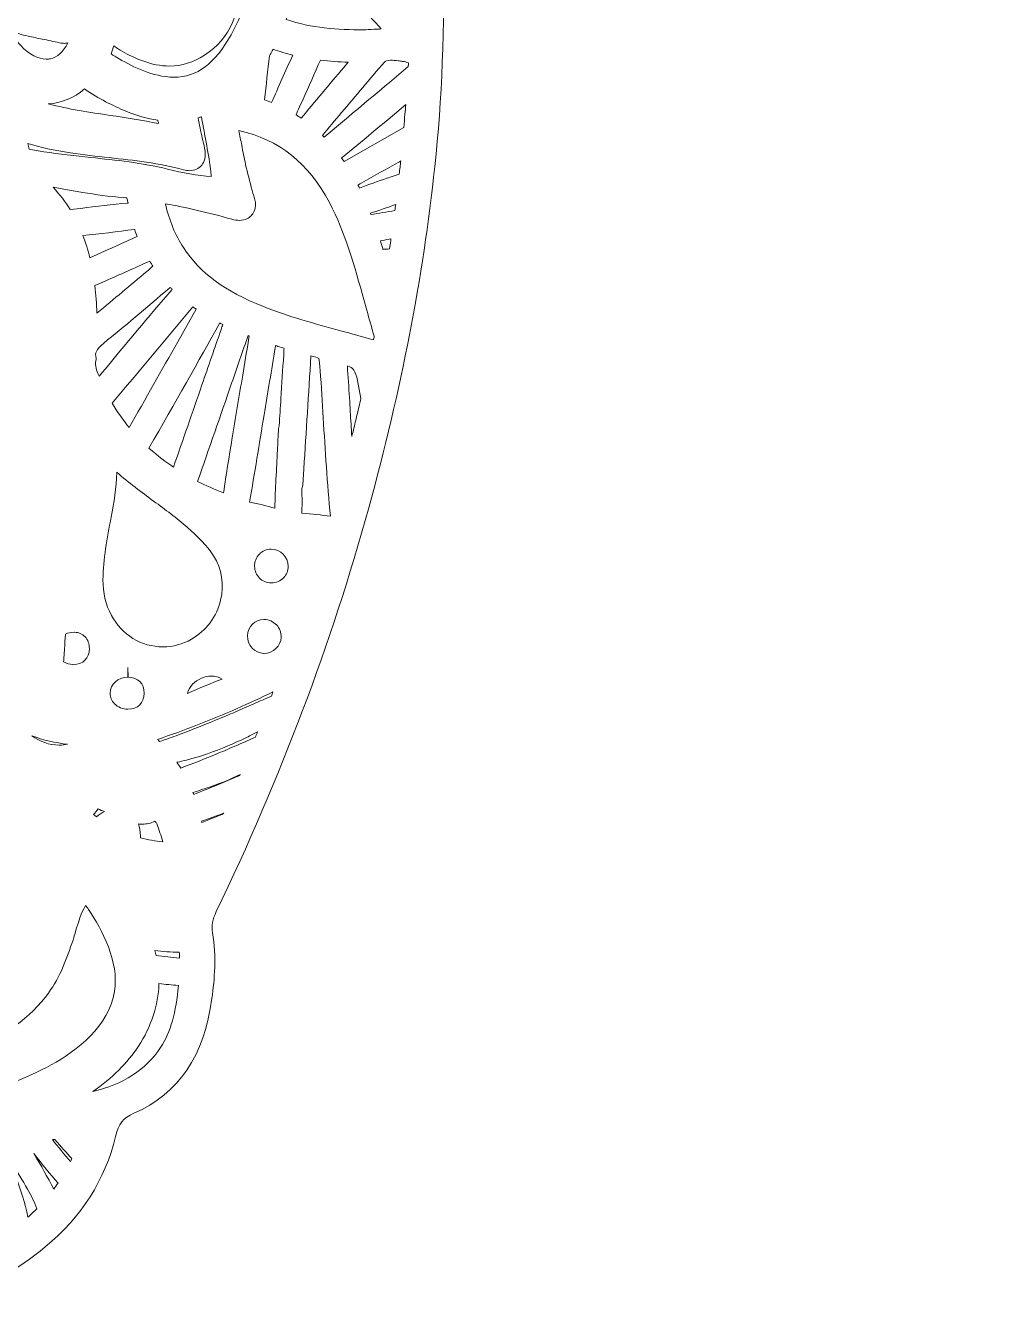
# Model space of a CAD drawing. Extents: x 269 to 1731, y -1926 to -73.
# Drawn here: x 1117 to 1731, y -1926 to -1121 of the extents above; entities that cross this region are included whole.
import ezdxf

# ---------------------------------------------------------------- set-up
doc = ezdxf.new("R2010")
doc.units = 0
doc.header["$MEASUREMENT"] = 0
doc.layers.add('Layer 1', color=7, linetype='Continuous')

# ---------------------------------------------------------------- blocks, each defined once
blk = doc.blocks.new('block 2')
at = {"layer": 'Layer 1', "lineweight": 0}
for points, knots in [([(1727.83, -958.95), (1726.68, -954.34), (1724.8, -950), (1722.31, -945.93), (1722.29, -945.91), (1722.29, -945.89), (1722.27, -945.87), (1716.12, -937.89), (1708.18, -931.56), (1700.07, -925.88), (1667.18, -902.79), (1631.82, -888.44), (1589, -872.06), (1578.01, -867.86), (1566.75, -863.94), (1555.87, -860.14), (1555.87, -860.14), (1552.88, -859.1), (1552.88, -859.1), (1553.83, -858.46), (1554.76, -857.83), (1555.69, -857.18), (1588.32, -834.97), (1614.84, -810.79), (1637.02, -783.19), (1672.78, -738.74), (1693.97, -687.22), (1700.03, -630.03), (1707.51, -559.44), (1696.82, -487.29), (1665.36, -396.07), (1626.36, -282.98), (1570.22, -179.61), (1515.38, -84.76), (1515.38, -84.76), (1515.25, -84.5), (1515.25, -84.5), (1514.71, -83.61), (1514.12, -82.59), (1513.29, -81.58), (1513.11, -81.36), (1512.77, -80.67), (1512.54, -80.21), (1509.71, -74.47), (1505.77, -72.61), (1500.84, -74.73), (1494.21, -77.56), (1496.01, -84.45), (1496.59, -86.7), (1496.72, -87.2), (1496.86, -87.67), (1496.92, -88.11), (1499.63, -105.08), (1502.4, -122.06), (1505.15, -139.04), (1510.66, -172.86), (1516.33, -207.85), (1521.54, -242.3), (1530.4, -301.03), (1540.46, -367.6), (1541.49, -434.18), (1542, -468.91), (1541.21, -505.97), (1531.89, -541.69), (1517.09, -598.39), (1481.76, -633.77), (1423.88, -649.82), (1395.88, -657.59), (1365.21, -661.08), (1327.32, -660.76), (1323.6, -660.72), (1321.56, -660.09), (1319.84, -658.42), (1287.13, -626.78), (1245.2, -617.5), (1212.33, -612.95), (1150.71, -604.42), (1089.56, -610.2), (1032.67, -617.72), (1023.63, -618.91), (1014.52, -620.43), (1005.72, -621.89), (1003.82, -622.21), (1001.92, -622.51), (1000, -622.84), (998.08, -622.51), (996.18, -622.21), (994.28, -621.89), (985.48, -620.43), (976.37, -618.91), (967.33, -617.72), (910.44, -610.2), (849.29, -604.42), (787.67, -612.95), (754.8, -617.5), (712.87, -626.78), (680.16, -658.42), (678.44, -660.09), (676.4, -660.72), (672.68, -660.76), (634.79, -661.08), (604.12, -657.59), (576.12, -649.82), (518.24, -633.77), (482.91, -598.39), (468.11, -541.69), (458.79, -505.97), (458, -468.91), (458.51, -434.18), (459.54, -367.6), (469.6, -301.03), (478.46, -242.3), (483.67, -207.85), (489.34, -172.86), (494.85, -139.04), (497.6, -122.06), (500.37, -105.08), (503.08, -88.11), (503.14, -87.67), (503.28, -87.2), (503.41, -86.7), (503.99, -84.45), (505.79, -77.56), (499.16, -74.73), (494.23, -72.61), (490.29, -74.47), (487.46, -80.21), (487.23, -80.67), (486.89, -81.36), (486.71, -81.58), (485.88, -82.59), (485.29, -83.61), (484.75, -84.5), (484.75, -84.5), (484.62, -84.76), (484.62, -84.76), (429.78, -179.61), (373.64, -282.98), (334.64, -396.07), (303.18, -487.29), (292.49, -559.44), (299.97, -630.03), (306.03, -687.22), (327.22, -738.74), (362.98, -783.19), (385.16, -810.79), (411.68, -834.97), (444.31, -857.18), (445.24, -857.83), (446.17, -858.46), (447.12, -859.1), (447.12, -859.1), (444.13, -860.14), (444.13, -860.14), (433.25, -863.94), (421.99, -867.86), (411, -872.06), (368.18, -888.44), (332.82, -902.79), (299.93, -925.88), (291.82, -931.56), (283.88, -937.89), (277.73, -945.87), (277.71, -945.89), (277.71, -945.91), (277.69, -945.93), (275.2, -950), (273.32, -954.34), (272.17, -958.95), (268.8, -972.58), (272.25, -985.36), (278.09, -996.21), (279.65, -998.01), (281.37, -999.71), (283.25, -1001.27), (287.46, -1004.78), (291.72, -1008.73), (295.89, -1013.01), (318.51, -1036.18), (341.09, -1055.06), (364.68, -1070.45), (395.85, -1087.51), (429.8, -1099.64), (462.73, -1104.96), (474.64, -1106.88), (487.84, -1108.17), (501.79, -1108.17), (517.58, -1108.17), (534.3, -1106.51), (551.18, -1102.19), (572.26, -1096.85), (593.55, -1087.39), (613.5, -1071.92), (613.89, -1071.68), (614.27, -1071.42), (614.66, -1071.17), (615.16, -1070.83), (615.77, -1070.49), (616.4, -1070.14), (618.62, -1068.91), (621.23, -1067.47), (622.82, -1065.19), (622.74, -1067.45), (622.68, -1069.7), (622.64, -1071.94), (621.79, -1122.2), (623.55, -1166.98), (628, -1208.79), (635.42, -1278.33), (648.92, -1348.04), (669.24, -1421.91), (692.41, -1506.07), (724.43, -1590.9), (764.42, -1674.04), (766.72, -1678.82), (767.45, -1683.04), (766.74, -1687.33), (764.26, -1702.11), (765.53, -1716.28), (767.11, -1728.2), (771.88, -1764.21), (787.85, -1787.68), (815.89, -1799.99), (822.48, -1802.9), (825.35, -1806.54), (827.25, -1814.47), (833.78, -1841.58), (848.56, -1864.81), (871.2, -1883.49), (905.47, -1911.81), (946.27, -1926.12), (992.6, -1926.12), (995.03, -1926.12), (997.53, -1926.06), (1000, -1925.98), (1002.47, -1926.06), (1004.97, -1926.12), (1007.4, -1926.12), (1053.73, -1926.12), (1094.53, -1911.81), (1128.8, -1883.49), (1151.44, -1864.81), (1166.22, -1841.58), (1172.75, -1814.47), (1174.65, -1806.54), (1177.52, -1802.9), (1184.11, -1799.99), (1212.15, -1787.68), (1228.12, -1764.21), (1232.89, -1728.2), (1234.47, -1716.28), (1235.74, -1702.11), (1233.26, -1687.33), (1232.55, -1683.04), (1233.28, -1678.82), (1235.58, -1674.04), (1275.57, -1590.9), (1307.59, -1506.07), (1330.76, -1421.91), (1351.08, -1348.04), (1364.58, -1278.33), (1372, -1208.79), (1376.45, -1166.98), (1378.21, -1122.2), (1377.36, -1071.94), (1377.32, -1069.7), (1377.26, -1067.45), (1377.18, -1065.19), (1378.77, -1067.47), (1381.38, -1068.91), (1383.6, -1070.14), (1384.23, -1070.49), (1384.84, -1070.83), (1385.34, -1071.17), (1385.73, -1071.42), (1386.11, -1071.68), (1386.5, -1071.92), (1406.45, -1087.39), (1427.74, -1096.85), (1448.82, -1102.19), (1465.7, -1106.51), (1482.42, -1108.17), (1498.21, -1108.17), (1512.16, -1108.17), (1525.36, -1106.88), (1537.27, -1104.96), (1570.2, -1099.64), (1604.15, -1087.51), (1635.32, -1070.45), (1658.91, -1055.06), (1681.49, -1036.18), (1704.11, -1013.01), (1708.28, -1008.73), (1712.54, -1004.78), (1716.75, -1001.27), (1718.63, -999.71), (1720.35, -998.01), (1721.91, -996.21), (1727.75, -985.36), (1731.2, -972.58), (1727.83, -958.95)], [0, 0, 0, 0, 1, 1, 1, 2, 2, 2, 3, 3, 3, 4, 4, 4, 5, 5, 5, 6, 6, 6, 7, 7, 7, 8, 8, 8, 9, 9, 9, 10, 10, 10, 11, 11, 11, 12, 12, 12, 13, 13, 13, 14, 14, 14, 15, 15, 15, 16, 16, 16, 17, 17, 17, 18, 18, 18, 19, 19, 19, 20, 20, 20, 21, 21, 21, 22, 22, 22, 23, 23, 23, 24, 24, 24, 25, 25, 25, 26, 26, 26, 27, 27, 27, 28, 28, 28, 29, 29, 29, 30, 30, 30, 31, 31, 31, 32, 32, 32, 33, 33, 33, 34, 34, 34, 35, 35, 35, 36, 36, 36, 37, 37, 37, 38, 38, 38, 39, 39, 39, 40, 40, 40, 41, 41, 41, 42, 42, 42, 43, 43, 43, 44, 44, 44, 45, 45, 45, 46, 46, 46, 47, 47, 47, 48, 48, 48, 49, 49, 49, 50, 50, 50, 51, 51, 51, 52, 52, 52, 53, 53, 53, 54, 54, 54, 55, 55, 55, 56, 56, 56, 57, 57, 57, 58, 58, 58, 59, 59, 59, 60, 60, 60, 61, 61, 61, 62, 62, 62, 63, 63, 63, 64, 64, 64, 65, 65, 65, 66, 66, 66, 67, 67, 67, 68, 68, 68, 69, 69, 69, 70, 70, 70, 71, 71, 71, 72, 72, 72, 73, 73, 73, 74, 74, 74, 75, 75, 75, 76, 76, 76, 77, 77, 77, 78, 78, 78, 79, 79, 79, 80, 80, 80, 81, 81, 81, 82, 82, 82, 83, 83, 83, 84, 84, 84, 85, 85, 85, 86, 86, 86, 87, 87, 87, 88, 88, 88, 89, 89, 89, 90, 90, 90, 91, 91, 91, 92, 92, 92, 93, 93, 93, 94, 94, 94, 95, 95, 95, 96, 96, 96, 97, 97, 97, 98, 98, 98, 99, 99, 99, 100, 100, 100, 100]), ([(1209.14, -1152.99), (1195.45, -1152.46), (1184.13, -1146.82), (1174.87, -1141.38), (1174.87, -1141.38), (1174.53, -1141.18), (1174.53, -1141.18), (1173.19, -1140.39), (1171.31, -1139.28), (1169.88, -1138.37), (1170.4, -1136.76), (1171.11, -1134.75), (1171.66, -1133.26), (1171.68, -1133.28), (1172.3, -1133.74), (1172.3, -1133.74), (1173.52, -1134.69), (1175.07, -1135.85), (1176.95, -1136.88), (1184.68, -1141.1), (1195.01, -1145.95), (1206.33, -1145.95), (1214.03, -1145.95), (1221.39, -1143.67), (1228.18, -1139.22), (1244.35, -1128.65), (1251.65, -1111.73), (1249.29, -1090.3), (1247.65, -1075.24), (1241.08, -1062.4), (1229.8, -1052.07), (1241.32, -1044.61), (1254.46, -1038.85), (1270.51, -1034.22), (1269.69, -1039.9), (1268.76, -1046), (1267.72, -1051.93), (1263.6, -1075.5), (1258.08, -1102.63), (1244.8, -1126.38), (1234.55, -1144.74), (1223.88, -1152.69), (1209.14, -1152.99)], [0, 0, 0, 0, 1, 1, 1, 2, 2, 2, 3, 3, 3, 4, 4, 4, 5, 5, 5, 6, 6, 6, 7, 7, 7, 8, 8, 8, 9, 9, 9, 10, 10, 10, 11, 11, 11, 12, 12, 12, 13, 13, 13, 14, 14, 14, 14]), ([(1279.27, -1116.82), (1279.43, -1116.38), (1279.59, -1115.95), (1279.75, -1115.51), (1280.97, -1112.21), (1282.12, -1108.88), (1283.17, -1105.56), (1283.17, -1105.56), (1284.08, -1102.69), (1284.08, -1102.69), (1284.4, -1101.64), (1284.71, -1100.59), (1285.01, -1099.54), (1285.21, -1098.97), (1285.37, -1098.4), (1285.52, -1097.84), (1285.94, -1096.4), (1286.36, -1094.93), (1286.73, -1093.49), (1286.81, -1093.23), (1286.87, -1092.95), (1286.93, -1092.7), (1287.36, -1091.11), (1287.78, -1089.55), (1288.18, -1087.99), (1288.53, -1086.56), (1288.87, -1085.16), (1289.21, -1083.77), (1295.24, -1086.32), (1301.24, -1089.69), (1307.09, -1093.82), (1319.24, -1102.45), (1329.65, -1112.96), (1338.46, -1122.77), (1336.42, -1122.89), (1327.55, -1123.35), (1327.55, -1123.35), (1311.57, -1123.25), (1294.79, -1122.3), (1279.27, -1116.82)], [0, 0, 0, 0, 1, 1, 1, 2, 2, 2, 3, 3, 3, 4, 4, 4, 5, 5, 5, 6, 6, 6, 7, 7, 7, 8, 8, 8, 9, 9, 9, 10, 10, 10, 11, 11, 11, 12, 12, 12, 13, 13, 13, 13]), ([(1118.14, -1127.31), (1121.02, -1127.92), (1123.93, -1128.51), (1126.84, -1129.13), (1130.46, -1129.86), (1134.09, -1130.61), (1137.71, -1131.4), (1138.85, -1131.66), (1139.88, -1131.78), (1140.85, -1131.78), (1141.62, -1131.78), (1142.34, -1131.7), (1142.97, -1131.56), (1140.12, -1137.04), (1136.32, -1140.48), (1132.01, -1141.41), (1131.18, -1141.59), (1130.33, -1141.69), (1129.45, -1141.69), (1124.49, -1141.69), (1118.85, -1138.66), (1113.54, -1133.16), (1110.68, -1130.18), (1108.16, -1126.79), (1105.71, -1123.11), (1110, -1125.29), (1114.44, -1126.49), (1118.14, -1127.31)], [0, 0, 0, 0, 1, 1, 1, 2, 2, 2, 3, 3, 3, 4, 4, 4, 5, 5, 5, 6, 6, 6, 7, 7, 7, 8, 8, 8, 9, 9, 9, 9]), ([(1268.82, -1139.5), (1269.08, -1139.04), (1269.36, -1138.57), (1269.65, -1138.03), (1270.05, -1137.26), (1271, -1135.48), (1271.04, -1135.4), (1275.04, -1136.86), (1279.13, -1138.11), (1283.33, -1139.14), (1278.74, -1149.29), (1274.28, -1159.3), (1270.13, -1168.74), (1268.65, -1168.11), (1267.16, -1167.55), (1265.62, -1167.06), (1266.71, -1157.82), (1267.77, -1148.64), (1268.82, -1139.5)], [0, 0, 0, 0, 1, 1, 1, 2, 2, 2, 3, 3, 3, 4, 4, 4, 5, 5, 5, 6, 6, 6, 6]), ([(1288.55, -1178.56), (1287.33, -1177.75), (1286.18, -1176.95), (1285.49, -1176.4), (1285.88, -1175.25), (1286.77, -1173.27), (1287.62, -1171.37), (1287.62, -1171.37), (1289.74, -1166.72), (1289.74, -1166.72), (1293.34, -1158.71), (1297.08, -1150.44), (1300.62, -1142.21), (1306.38, -1142.98), (1312.18, -1143.39), (1317.9, -1143.61), (1317.9, -1143.61), (1315.21, -1146.8), (1315.21, -1146.8), (1306.06, -1157.66), (1297.26, -1168.11), (1288.55, -1178.56)], [0, 0, 0, 0, 1, 1, 1, 2, 2, 2, 3, 3, 3, 4, 4, 4, 5, 5, 5, 6, 6, 6, 7, 7, 7, 7]), ([(1355.44, -1146.32), (1355.44, -1146.32), (1343.62, -1156.24), (1343.62, -1156.24), (1330.05, -1167.61), (1316.47, -1178.99), (1302.92, -1190.41), (1302.56, -1190.03), (1302.19, -1189.66), (1301.79, -1189.28), (1305.79, -1184.55), (1309.77, -1179.8), (1313.74, -1175.05), (1322.45, -1164.65), (1331.47, -1153.86), (1340.56, -1143.53), (1341.13, -1142.88), (1341.98, -1142.31), (1344.41, -1142.31), (1345.86, -1142.31), (1347.44, -1142.48), (1349.12, -1142.7), (1350.09, -1142.82), (1351.04, -1142.94), (1351.93, -1143.02), (1353.04, -1143.12), (1354.27, -1143.51), (1355.56, -1144.03), (1355.52, -1144.8), (1355.48, -1145.55), (1355.44, -1146.32)], [0, 0, 0, 0, 1, 1, 1, 2, 2, 2, 3, 3, 3, 4, 4, 4, 5, 5, 5, 6, 6, 6, 7, 7, 7, 8, 8, 8, 9, 9, 9, 10, 10, 10, 10]), ([(1153.4, -1160.27), (1162.03, -1166.43), (1171.17, -1170.72), (1179.06, -1174.11), (1185.73, -1176.97), (1192.44, -1178.89), (1199.09, -1179.78), (1199.23, -1180.5), (1199.37, -1181.19), (1199.53, -1181.88), (1189.45, -1179.78), (1179.28, -1178.26), (1169.39, -1176.78), (1156.54, -1174.84), (1143.35, -1172.86), (1130.62, -1169.63), (1138.85, -1169.16), (1146.59, -1165.97), (1153.4, -1160.27)], [0, 0, 0, 0, 1, 1, 1, 2, 2, 2, 3, 3, 3, 4, 4, 4, 5, 5, 5, 6, 6, 6, 6]), ([(1353.36, -1175.98), (1353.12, -1178.83), (1352.88, -1181.64), (1352.65, -1184.43), (1352.65, -1184.43), (1315.37, -1205.55), (1315.37, -1205.55), (1314.93, -1204.88), (1314.42, -1204.16), (1313.76, -1203.47), (1313.88, -1203.37), (1314, -1203.25), (1314.14, -1203.13), (1326.09, -1193.34), (1338.64, -1182.87), (1353.85, -1170.05), (1353.7, -1172.03), (1353.54, -1174.01), (1353.36, -1175.98)], [0, 0, 0, 0, 1, 1, 1, 2, 2, 2, 3, 3, 3, 4, 4, 4, 5, 5, 5, 6, 6, 6, 6]), ([(1117.92, -1194.27), (1125.75, -1196.74), (1134.46, -1198.68), (1144.55, -1200.21), (1152.65, -1201.43), (1160.86, -1202.32), (1168.79, -1203.17), (1184.17, -1204.86), (1200.06, -1206.58), (1215.08, -1210.73), (1216.42, -1211.11), (1217.71, -1211.31), (1218.92, -1211.31), (1222, -1211.31), (1224.68, -1210.08), (1226.48, -1207.86), (1227.94, -1206.04), (1229.44, -1202.7), (1228.26, -1197.2), (1227.8, -1195.1), (1227.35, -1193.02), (1226.87, -1190.93), (1225.92, -1186.79), (1224.95, -1182.52), (1224.2, -1178.3), (1224.26, -1178.28), (1224.32, -1178.26), (1224.38, -1178.26), (1225.03, -1178.08), (1225.67, -1177.9), (1226.32, -1177.71), (1227.01, -1181.62), (1227.74, -1185.54), (1228.46, -1189.46), (1229.46, -1194.94), (1230.47, -1200.42), (1231.44, -1205.9), (1231.76, -1207.78), (1231.96, -1209.72), (1232.16, -1211.78), (1232.25, -1212.87), (1232.37, -1213.94), (1232.49, -1215.03), (1223.71, -1214.26), (1214.76, -1212.73), (1205.18, -1210.34), (1189.23, -1206.4), (1172.93, -1204.7), (1157.16, -1203.08), (1147.54, -1202.07), (1137.59, -1201.04), (1127.95, -1199.49), (1124.73, -1198.98), (1121.66, -1198.46), (1118.67, -1197.91), (1118.41, -1196.7), (1118.16, -1195.48), (1117.92, -1194.27)], [0, 0, 0, 0, 1, 1, 1, 2, 2, 2, 3, 3, 3, 4, 4, 4, 5, 5, 5, 6, 6, 6, 7, 7, 7, 8, 8, 8, 9, 9, 9, 10, 10, 10, 11, 11, 11, 12, 12, 12, 13, 13, 13, 14, 14, 14, 15, 15, 15, 16, 16, 16, 17, 17, 17, 18, 18, 18, 19, 19, 19, 19]), ([(1215.06, -1259.33), (1209.99, -1251.6), (1206.29, -1242.59), (1203.82, -1231.95), (1216.88, -1234.26), (1230.51, -1237.45), (1245.35, -1241.64), (1247.04, -1242.12), (1248.6, -1242.35), (1250.04, -1242.35), (1253.78, -1242.35), (1256.08, -1240.79), (1257.35, -1239.47), (1258.65, -1238.12), (1260.18, -1235.69), (1260.04, -1231.75), (1260.02, -1231.29), (1259.96, -1230.88), (1259.84, -1230.44), (1259.25, -1228.17), (1258.63, -1225.91), (1258.02, -1223.65), (1256.51, -1218.05), (1255.09, -1212.75), (1253.86, -1207.35), (1252.97, -1203.43), (1252.2, -1199.37), (1251.45, -1195.44), (1250.88, -1192.43), (1250.28, -1189.34), (1249.63, -1186.26), (1274.76, -1191.87), (1293.28, -1206.62), (1306.2, -1231.21), (1316.2, -1250.21), (1322.03, -1271.34), (1327.69, -1291.79), (1327.69, -1291.79), (1329.55, -1298.49), (1329.55, -1298.49), (1331.08, -1303.94), (1332.6, -1309.34), (1334.16, -1314.74), (1334.01, -1315.49), (1333.87, -1316.24), (1333.71, -1317), (1326.84, -1314.98), (1319.94, -1313.1), (1313.19, -1311.26), (1297.16, -1306.9), (1280.56, -1302.39), (1264.96, -1296.18), (1240.86, -1286.6), (1225.47, -1275.24), (1215.06, -1259.33)], [0, 0, 0, 0, 1, 1, 1, 2, 2, 2, 3, 3, 3, 4, 4, 4, 5, 5, 5, 6, 6, 6, 7, 7, 7, 8, 8, 8, 9, 9, 9, 10, 10, 10, 11, 11, 11, 12, 12, 12, 13, 13, 13, 14, 14, 14, 15, 15, 15, 16, 16, 16, 17, 17, 17, 18, 18, 18, 18]), ([(1350.29, -1209.11), (1350.13, -1210.54), (1349.97, -1211.96), (1349.82, -1213.4), (1348.31, -1213.92), (1342.08, -1216.06), (1342.08, -1216.06), (1336.46, -1217.98), (1330.64, -1219.97), (1324.94, -1222.17), (1324.63, -1221.48), (1324.31, -1220.84), (1324.03, -1220.29), (1324.11, -1220.25), (1326.35, -1218.98), (1326.35, -1218.98), (1334.18, -1214.55), (1342.04, -1210.12), (1349.88, -1205.69), (1349.88, -1205.69), (1350.71, -1205.23), (1350.71, -1205.23), (1350.57, -1206.52), (1350.43, -1207.8), (1350.29, -1209.11)], [0, 0, 0, 0, 1, 1, 1, 2, 2, 2, 3, 3, 3, 4, 4, 4, 5, 5, 5, 6, 6, 6, 7, 7, 7, 8, 8, 8, 8]), ([(1180.37, -1231.55), (1170.55, -1232.42), (1160.66, -1233.65), (1151.08, -1234.84), (1151.08, -1234.84), (1144.43, -1235.65), (1144.43, -1235.65), (1141.45, -1230.82), (1137.9, -1226.17), (1133.77, -1221.66), (1136.7, -1222.13), (1139.67, -1222.69), (1142.67, -1223.22), (1145.86, -1223.81), (1149.06, -1224.39), (1152.27, -1224.92), (1160.01, -1226.17), (1168.77, -1227.57), (1177.66, -1228.05), (1178.98, -1228.11), (1179.5, -1228.32), (1179.56, -1228.32), (1179.66, -1228.42), (1179.99, -1229.02), (1180.45, -1231.25), (1180.47, -1231.35), (1180.49, -1231.45), (1180.49, -1231.53), (1180.45, -1231.53), (1180.41, -1231.53), (1180.37, -1231.55)], [0, 0, 0, 0, 1, 1, 1, 2, 2, 2, 3, 3, 3, 4, 4, 4, 5, 5, 5, 6, 6, 6, 7, 7, 7, 8, 8, 8, 9, 9, 9, 10, 10, 10, 10]), ([(1347.09, -1236.24), (1342.06, -1237.07), (1337.03, -1237.9), (1332.01, -1238.73), (1331.95, -1238.52), (1331.81, -1237.98), (1331.79, -1237.92), (1337.05, -1236.1), (1342.32, -1234.28), (1347.58, -1232.46), (1347.42, -1233.73), (1347.26, -1234.97), (1347.09, -1236.24)], [0, 0, 0, 0, 1, 1, 1, 2, 2, 2, 3, 3, 3, 4, 4, 4, 4]), ([(1175.11, -1257.49), (1168.95, -1260.26), (1162.82, -1263.01), (1156.68, -1265.8), (1155.52, -1260.86), (1154.07, -1256.25), (1152.31, -1251.85), (1162.9, -1250.69), (1173.74, -1249.46), (1184.43, -1247.97), (1184.53, -1247.95), (1184.62, -1247.94), (1184.7, -1247.94), (1184.7, -1247.95), (1184.72, -1247.97), (1184.72, -1248.01), (1185.1, -1249.62), (1185.65, -1251.12), (1186.21, -1252.51), (1182.51, -1254.17), (1178.81, -1255.83), (1175.11, -1257.49)], [0, 0, 0, 0, 1, 1, 1, 2, 2, 2, 3, 3, 3, 4, 4, 4, 5, 5, 5, 6, 6, 6, 7, 7, 7, 7]), ([(1343.74, -1260.16), (1342.53, -1260.26), (1339.8, -1260.44), (1339.65, -1260.46), (1339.65, -1260.44), (1339.49, -1259.95), (1339.49, -1259.95), (1338.97, -1258.26), (1338.42, -1256.44), (1338.08, -1255.12), (1339.53, -1254.8), (1341.58, -1254.45), (1343.48, -1254.13), (1343.48, -1254.13), (1344.65, -1253.93), (1344.65, -1253.93), (1344.57, -1254.43), (1343.98, -1258.58), (1343.74, -1260.16)], [0, 0, 0, 0, 1, 1, 1, 2, 2, 2, 3, 3, 3, 4, 4, 4, 5, 5, 5, 6, 6, 6, 6]), ([(1166.22, -1280.27), (1175.34, -1276.21), (1184.78, -1272.02), (1194.04, -1267.78), (1194.8, -1268.95), (1195.53, -1270.12), (1195.98, -1270.95), (1195.11, -1271.8), (1193.61, -1273.07), (1192.24, -1274.21), (1182.03, -1282.78), (1171.82, -1291.37), (1161.1, -1300.39), (1160.9, -1294.42), (1160.48, -1288.74), (1159.81, -1283.12), (1159.81, -1283.12), (1166.22, -1280.27), (1166.22, -1280.27)], [0, 0, 0, 0, 1, 1, 1, 2, 2, 2, 3, 3, 3, 4, 4, 4, 5, 5, 5, 6, 6, 6, 6]), ([(1164.78, -1336.9), (1164.78, -1336.9), (1162.42, -1339.71), (1162.42, -1339.71), (1160.74, -1335.79), (1159.77, -1333.16), (1160.42, -1330), (1160.58, -1329.23), (1160.58, -1328.43), (1160.42, -1327.66), (1160.03, -1325.6), (1160.07, -1323.25), (1165.37, -1318.97), (1177.94, -1308.8), (1191.12, -1297.74), (1206.81, -1284.19), (1207.22, -1284.66), (1207.66, -1285.06), (1208.05, -1285.43), (1193.37, -1302.41), (1178.83, -1319.94), (1164.78, -1336.9)], [0, 0, 0, 0, 1, 1, 1, 2, 2, 2, 3, 3, 3, 4, 4, 4, 5, 5, 5, 6, 6, 6, 7, 7, 7, 7]), ([(1211.48, -1318.22), (1201.54, -1335.76), (1191.29, -1353.86), (1181.26, -1371.77), (1177.42, -1367), (1173.9, -1361.99), (1170.52, -1356.59), (1187.39, -1336.57), (1204.35, -1316.3), (1220.99, -1296.36), (1221.71, -1296.87), (1222.42, -1297.31), (1223.09, -1297.72), (1223.09, -1297.72), (1211.48, -1318.22), (1211.48, -1318.22)], [0, 0, 0, 0, 1, 1, 1, 2, 2, 2, 3, 3, 3, 4, 4, 4, 5, 5, 5, 5]), ([(1238.59, -1310.53), (1234.59, -1322.06), (1230.61, -1333.6), (1226.63, -1345.13), (1220.74, -1362.23), (1214.84, -1379.33), (1208.88, -1396.45), (1204.27, -1393.32), (1199.41, -1389.6), (1193.57, -1384.67), (1210.05, -1355.76), (1224.54, -1330.14), (1237.83, -1306.39), (1238.47, -1306.75), (1239.1, -1307.1), (1239.62, -1307.4), (1239.36, -1308.29), (1238.94, -1309.46), (1238.59, -1310.53)], [0, 0, 0, 0, 1, 1, 1, 2, 2, 2, 3, 3, 3, 4, 4, 4, 5, 5, 5, 6, 6, 6, 6]), ([(1240.07, -1412.59), (1234.31, -1410.22), (1228.99, -1407.84), (1223.9, -1405.37), (1231.07, -1384.93), (1238.23, -1364.11), (1245.18, -1343.99), (1248.6, -1334.07), (1252.02, -1324.18), (1255.45, -1314.27), (1255.7, -1314.32), (1255.96, -1314.38), (1256.2, -1314.42), (1254.95, -1321.88), (1253.72, -1329.17), (1252.52, -1336.37), (1250.22, -1350.1), (1247.97, -1363.46), (1245.75, -1376.84), (1243.75, -1388.89), (1241.83, -1400.7), (1240.07, -1412.59)], [0, 0, 0, 0, 1, 1, 1, 2, 2, 2, 3, 3, 3, 4, 4, 4, 5, 5, 5, 6, 6, 6, 7, 7, 7, 7]), ([(1277.67, -1326.36), (1277.06, -1335.44), (1276.48, -1344.52), (1275.91, -1353.62), (1275.55, -1359.28), (1275.2, -1364.94), (1274.82, -1370.58), (1274.6, -1371.16), (1274.48, -1371.77), (1274.44, -1372.4), (1274.23, -1376.91), (1273.99, -1381.43), (1273.77, -1385.94), (1273.16, -1397.77), (1272.52, -1409.98), (1272.07, -1422.07), (1267.2, -1420.71), (1262.06, -1419.46), (1256.4, -1418.25), (1259.46, -1400.15), (1262.45, -1382), (1265.44, -1363.87), (1267.75, -1349.88), (1270.05, -1335.87), (1272.4, -1321.84), (1272.46, -1321.47), (1272.54, -1321.01), (1272.62, -1320.54), (1273.12, -1320.7), (1273.59, -1320.85), (1274.07, -1321.01), (1275.43, -1321.45), (1276.94, -1321.94), (1277.87, -1322.32), (1277.87, -1323.31), (1277.77, -1324.87), (1277.67, -1326.36)], [0, 0, 0, 0, 1, 1, 1, 2, 2, 2, 3, 3, 3, 4, 4, 4, 5, 5, 5, 6, 6, 6, 7, 7, 7, 8, 8, 8, 9, 9, 9, 10, 10, 10, 11, 11, 11, 12, 12, 12, 12]), ([(1289.01, -1425.24), (1289.15, -1421.02), (1289.11, -1416.81), (1289.07, -1412.71), (1289.07, -1411.74), (1289.07, -1410.75), (1289.05, -1409.76), (1289.34, -1409.13), (1289.52, -1408.44), (1289.56, -1407.71), (1289.56, -1407.71), (1290.21, -1397.57), (1290.21, -1397.57), (1291.7, -1374.44), (1293.24, -1350.56), (1294.67, -1326.99), (1296.94, -1327.58), (1298.92, -1328.16), (1299.59, -1328.57), (1300.01, -1329.56), (1300.25, -1332.95), (1300.48, -1336.23), (1301.16, -1346.06), (1301.77, -1355.88), (1302.36, -1365.71), (1303.59, -1385.84), (1304.88, -1406.64), (1306.86, -1427.12), (1301.26, -1426.37), (1295.38, -1425.75), (1289.01, -1425.24)], [0, 0, 0, 0, 1, 1, 1, 2, 2, 2, 3, 3, 3, 4, 4, 4, 5, 5, 5, 6, 6, 6, 7, 7, 7, 8, 8, 8, 9, 9, 9, 10, 10, 10, 10]), ([(1322.69, -1367.04), (1321.88, -1370.46), (1321.04, -1373.89), (1320.19, -1377.35), (1319.86, -1372.09), (1319.54, -1366.9), (1319.24, -1361.78), (1319.07, -1358.89), (1318.89, -1355.98), (1318.73, -1353.07), (1318.33, -1346.54), (1317.94, -1339.83), (1317.4, -1333.14), (1320.89, -1334.17), (1322.53, -1336.33), (1323.7, -1342.36), (1323.7, -1342.36), (1325.87, -1353.51), (1325.87, -1353.51), (1325.46, -1355.29), (1325.04, -1357.09), (1324.59, -1358.95), (1323.99, -1361.64), (1323.34, -1364.35), (1322.69, -1367.04)], [0, 0, 0, 0, 1, 1, 1, 2, 2, 2, 3, 3, 3, 4, 4, 4, 5, 5, 5, 6, 6, 6, 7, 7, 7, 8, 8, 8, 8]), ([(1238.31, -1479.6), (1235.84, -1489.77), (1229.17, -1498.65), (1220.01, -1503.96), (1214.6, -1507.08), (1208.47, -1508.72), (1202.3, -1508.72), (1188.86, -1508.72), (1176.53, -1501.18), (1170.1, -1489.02), (1166.52, -1482.25), (1164.74, -1474.77), (1164.84, -1466.79), (1164.99, -1453.87), (1167.37, -1440.93), (1169.98, -1427.71), (1171.74, -1418.79), (1173.31, -1409.37), (1173.5, -1399.65), (1180.9, -1406.24), (1188.78, -1412.02), (1196.46, -1417.64), (1203.84, -1423.06), (1210.82, -1428.17), (1217.39, -1433.92), (1224.26, -1440), (1229.68, -1445.36), (1233.84, -1451.83), (1239.08, -1460.01), (1240.66, -1469.86), (1238.31, -1479.6)], [0, 0, 0, 0, 1, 1, 1, 2, 2, 2, 3, 3, 3, 4, 4, 4, 5, 5, 5, 6, 6, 6, 7, 7, 7, 8, 8, 8, 9, 9, 9, 10, 10, 10, 10]), ([(1277.63, -1465.57), (1275.63, -1467.6), (1272.92, -1468.71), (1269.87, -1468.71), (1266.94, -1468.69), (1264.37, -1467.56), (1262.51, -1465.72), (1260.65, -1463.88), (1259.52, -1461.31), (1259.48, -1458.4), (1259.44, -1455.49), (1260.51, -1452.78), (1262.49, -1450.76), (1264.43, -1448.81), (1267.04, -1447.72), (1269.85, -1447.72), (1275.75, -1447.72), (1280.44, -1452.41), (1280.52, -1458.42), (1280.56, -1461.11), (1279.53, -1463.65), (1277.63, -1465.57)], [0, 0, 0, 0, 1, 1, 1, 2, 2, 2, 3, 3, 3, 4, 4, 4, 5, 5, 5, 6, 6, 6, 7, 7, 7, 7]), ([(1265.56, -1512.76), (1265.56, -1512.76), (1265.36, -1512.76), (1265.36, -1512.76), (1259.44, -1512.6), (1254.93, -1507.79), (1255.07, -1501.82), (1255.21, -1496.1), (1259.7, -1491.61), (1265.3, -1491.61), (1265.3, -1491.61), (1265.5, -1491.61), (1265.5, -1491.61), (1268.47, -1491.67), (1271.2, -1492.87), (1273.22, -1495.03), (1275.2, -1497.13), (1276.2, -1499.84), (1276.09, -1502.71), (1275.87, -1508.25), (1271.14, -1512.76), (1265.56, -1512.76)], [0, 0, 0, 0, 1, 1, 1, 2, 2, 2, 3, 3, 3, 4, 4, 4, 5, 5, 5, 6, 6, 6, 7, 7, 7, 7]), ([(1146.33, -1519.69), (1146.33, -1519.69), (1146.1, -1519.67), (1146.1, -1519.67), (1143.98, -1519.65), (1141.98, -1519.11), (1140.28, -1518.12), (1140.32, -1517.43), (1140.38, -1516.72), (1140.42, -1516.03), (1140.44, -1515.77), (1140.46, -1515.53), (1140.48, -1515.27), (1140.62, -1513.37), (1140.73, -1511.51), (1140.83, -1509.73), (1140.99, -1507.64), (1141.13, -1505.54), (1141.21, -1503.5), (1141.21, -1503.5), (1141.39, -1500.73), (1141.39, -1500.73), (1143.01, -1500), (1144.85, -1499.6), (1146.77, -1499.6), (1146.77, -1499.6), (1147.05, -1499.6), (1147.05, -1499.6), (1149.68, -1499.66), (1151.95, -1500.61), (1153.66, -1502.37), (1155.46, -1504.23), (1156.41, -1506.86), (1156.35, -1509.79), (1156.23, -1515.99), (1152.49, -1519.69), (1146.33, -1519.69)], [0, 0, 0, 0, 1, 1, 1, 2, 2, 2, 3, 3, 3, 4, 4, 4, 5, 5, 5, 6, 6, 6, 7, 7, 7, 8, 8, 8, 9, 9, 9, 10, 10, 10, 11, 11, 11, 12, 12, 12, 12]), ([(1180.49, -1527.62), (1186.76, -1527.7), (1190.64, -1531.54), (1190.58, -1537.65), (1190.52, -1543.73), (1186.56, -1547.65), (1180.39, -1547.65), (1177.2, -1547.63), (1174.18, -1546.38), (1172.06, -1544.22), (1170.24, -1542.36), (1169.25, -1540.03), (1169.29, -1537.61), (1169.37, -1532.01), (1174.26, -1527.62), (1180.39, -1527.62), (1180.39, -1527.62), (1180.39, -1521.69), (1180.39, -1521.69), (1180.39, -1521.69), (1180.49, -1527.62), (1180.49, -1527.62)], [0, 0, 0, 0, 1, 1, 1, 2, 2, 2, 3, 3, 3, 4, 4, 4, 5, 5, 5, 6, 6, 6, 7, 7, 7, 7]), ([(1217.53, -1537.77), (1218.76, -1533.5), (1221.91, -1530.08), (1226.44, -1528.22), (1228.44, -1527.38), (1230.47, -1526.97), (1232.49, -1526.97), (1234.93, -1526.97), (1237.26, -1527.6), (1239.28, -1528.81), (1232.43, -1531.44), (1225.27, -1534.41), (1217.53, -1537.77)], [0, 0, 0, 0, 1, 1, 1, 2, 2, 2, 3, 3, 3, 4, 4, 4, 4]), ([(1269.95, -1539.48), (1266.23, -1541.1), (1262.55, -1542.72), (1258.95, -1544.32), (1257.03, -1545.11), (1255.13, -1545.97), (1253.23, -1546.8), (1251.25, -1547.69), (1249.27, -1548.56), (1247.14, -1549.45), (1243.67, -1550.97), (1239.99, -1552.54), (1235.5, -1554.38), (1228.57, -1557.28), (1221.11, -1560.23), (1212.05, -1563.66), (1208.11, -1565.12), (1204.1, -1566.51), (1200.22, -1567.83), (1199.8, -1567.4), (1199.37, -1566.96), (1198.95, -1566.53), (1215.69, -1560.81), (1232.33, -1554.34), (1248.54, -1547.23), (1255.94, -1543.99), (1263.44, -1540.5), (1270.94, -1536.84), (1270.6, -1537.71), (1270.29, -1538.58), (1269.95, -1539.48)], [0, 0, 0, 0, 1, 1, 1, 2, 2, 2, 3, 3, 3, 4, 4, 4, 5, 5, 5, 6, 6, 6, 7, 7, 7, 8, 8, 8, 9, 9, 9, 10, 10, 10, 10]), ([(1258.93, -1565.62), (1257.13, -1566.39), (1255.35, -1567.18), (1253.55, -1567.95), (1251.47, -1568.88), (1249.39, -1569.81), (1247.14, -1570.74), (1243.06, -1572.54), (1238.98, -1574.24), (1235.52, -1575.67), (1228.61, -1578.56), (1221.41, -1581.41), (1213.52, -1584.41), (1212.72, -1583.17), (1211.89, -1581.96), (1211.04, -1580.79), (1213.04, -1580.38), (1215.04, -1579.9), (1217.02, -1579.39), (1226.04, -1576.99), (1234.57, -1574.08), (1242.47, -1570.76), (1242.47, -1570.76), (1244.27, -1569.97), (1244.27, -1569.97), (1247.63, -1568.5), (1251.11, -1566.96), (1254.52, -1565.28), (1256.97, -1564.05), (1259.21, -1562.9), (1261.34, -1561.78), (1260.91, -1562.88), (1260.47, -1564.01), (1260.02, -1565.14), (1260.02, -1565.14), (1258.93, -1565.62), (1258.93, -1565.62)], [0, 0, 0, 0, 1, 1, 1, 2, 2, 2, 3, 3, 3, 4, 4, 4, 5, 5, 5, 6, 6, 6, 7, 7, 7, 8, 8, 8, 9, 9, 9, 10, 10, 10, 11, 11, 11, 12, 12, 12, 12]), ([(1137.57, -1570.07), (1131.47, -1570.07), (1125.26, -1567.89), (1120.39, -1564.17), (1127.65, -1566.98), (1135.13, -1568.76), (1142.77, -1569.49), (1141.11, -1569.87), (1139.37, -1570.07), (1137.57, -1570.07)], [0, 0, 0, 0, 1, 1, 1, 2, 2, 2, 3, 3, 3, 3]), ([(1250.5, -1588.49), (1250.44, -1588.65), (1250.38, -1588.79), (1250.32, -1588.95), (1249.31, -1589.38), (1248.28, -1589.82), (1247.14, -1590.29), (1243.4, -1591.93), (1239.5, -1593.6), (1235.5, -1595.24), (1231.09, -1597.08), (1226.48, -1598.94), (1221.51, -1600.86), (1221.35, -1600.42), (1221.19, -1600.01), (1221.03, -1599.57), (1228.53, -1597.41), (1235.72, -1594.9), (1242.49, -1592.07), (1242.49, -1592.07), (1245.06, -1590.92), (1245.06, -1590.92), (1246.86, -1590.13), (1248.68, -1589.34), (1250.5, -1588.49)], [0, 0, 0, 0, 1, 1, 1, 2, 2, 2, 3, 3, 3, 4, 4, 4, 5, 5, 5, 6, 6, 6, 7, 7, 7, 8, 8, 8, 8]), ([(1160.88, -1614.85), (1160.25, -1614.39), (1159.63, -1613.94), (1159.02, -1613.46), (1159.95, -1612.36), (1160.86, -1611.15), (1161.81, -1609.86), (1163.04, -1610.55), (1164.32, -1611.13), (1165.71, -1611.54), (1164.1, -1612.37), (1162.5, -1613.48), (1160.88, -1614.85)], [0, 0, 0, 0, 1, 1, 1, 2, 2, 2, 3, 3, 3, 4, 4, 4, 4]), ([(1189.45, -1619.44), (1192.26, -1619.44), (1194.91, -1618.83), (1197.27, -1617.64), (1197.66, -1618.11), (1198.06, -1618.57), (1198.5, -1619.02), (1199.82, -1622.84), (1201.05, -1626.68), (1202.18, -1630.52), (1197.51, -1630.05), (1192.88, -1629.18), (1188.32, -1627.95), (1188.32, -1627.57), (1188.32, -1627.22), (1188.3, -1626.84), (1188.21, -1623.83), (1187.71, -1621.34), (1186.96, -1619.28), (1187.77, -1619.4), (1188.6, -1619.44), (1189.45, -1619.44)], [0, 0, 0, 0, 1, 1, 1, 2, 2, 2, 3, 3, 3, 4, 4, 4, 5, 5, 5, 6, 6, 6, 7, 7, 7, 7]), ([(1240.09, -1612.87), (1238.71, -1613.46), (1237.32, -1614.04), (1235.95, -1614.59), (1235.95, -1614.59), (1235.5, -1614.79), (1235.5, -1614.79), (1232.53, -1616.02), (1229.62, -1617.2), (1226.58, -1618.41), (1226.5, -1618.11), (1226.42, -1617.82), (1226.34, -1617.52), (1231.21, -1616), (1235.78, -1614.35), (1240.23, -1612.53), (1240.19, -1612.65), (1240.13, -1612.77), (1240.09, -1612.87)], [0, 0, 0, 0, 1, 1, 1, 2, 2, 2, 3, 3, 3, 4, 4, 4, 5, 5, 5, 6, 6, 6, 6]), ([(1000, -1799.77), (996.62, -1799.55), (993.25, -1799.37), (989.91, -1799.2), (937.96, -1796.39), (899.04, -1787.01), (867.44, -1769.71), (851.31, -1760.89), (831.38, -1745.77), (827.94, -1723.88), (824.97, -1704.92), (835.74, -1685.67), (844.09, -1672.81), (844.92, -1671.52), (845.53, -1670.73), (845.97, -1670.28), (847.37, -1672.12), (849.53, -1676.81), (852.74, -1688.05), (853.19, -1689.69), (853.57, -1691.01), (853.86, -1691.86), (853.86, -1691.86), (853.92, -1692.06), (853.92, -1692.06), (857.76, -1703.24), (861.74, -1714.8), (869.16, -1724.89), (880.38, -1740.19), (897.34, -1752.48), (916.89, -1759.48), (923.84, -1761.95), (970.56, -1769.95), (991.06, -1769.95), (993.61, -1769.95), (997.05, -1769.95), (1000, -1769.04), (1002.95, -1769.95), (1006.39, -1769.95), (1008.94, -1769.95), (1029.44, -1769.95), (1076.18, -1761.95), (1083.11, -1759.48), (1102.66, -1752.48), (1119.62, -1740.19), (1130.84, -1724.89), (1138.26, -1714.8), (1142.24, -1703.22), (1146.14, -1691.86), (1146.43, -1691.01), (1146.81, -1689.69), (1147.26, -1688.05), (1150.47, -1676.83), (1152.63, -1672.12), (1154.03, -1670.28), (1154.47, -1670.73), (1155.08, -1671.52), (1155.91, -1672.83), (1164.26, -1685.65), (1175.03, -1704.9), (1172.06, -1723.88), (1168.62, -1745.77), (1148.69, -1760.89), (1132.56, -1769.71), (1100.96, -1787.01), (1062.04, -1796.39), (1010.11, -1799.2), (1006.75, -1799.37), (1003.38, -1799.55), (1000, -1799.77)], [0, 0, 0, 0, 1, 1, 1, 2, 2, 2, 3, 3, 3, 4, 4, 4, 5, 5, 5, 6, 6, 6, 7, 7, 7, 8, 8, 8, 9, 9, 9, 10, 10, 10, 11, 11, 11, 12, 12, 12, 13, 13, 13, 14, 14, 14, 15, 15, 15, 16, 16, 16, 17, 17, 17, 18, 18, 18, 19, 19, 19, 20, 20, 20, 21, 21, 21, 22, 22, 22, 23, 23, 23, 23]), ([(1197.98, -1701.5), (1197.74, -1700.45), (1197.49, -1699.4), (1197.19, -1698.35), (1202.24, -1698.97), (1207.34, -1699.32), (1212.51, -1699.44), (1212.53, -1700.63), (1212.53, -1701.82), (1212.53, -1703.03), (1207.7, -1702.69), (1202.81, -1702.17), (1197.98, -1701.5)], [0, 0, 0, 0, 1, 1, 1, 2, 2, 2, 3, 3, 3, 4, 4, 4, 4]), ([(1158.44, -1786.47), (1170.57, -1778.06), (1180.01, -1768.64), (1187.02, -1758.02), (1194.89, -1746.1), (1199.37, -1732.43), (1199.82, -1719.05), (1203.84, -1719.53), (1207.88, -1719.88), (1211.91, -1720.1), (1210.59, -1737.02), (1207.08, -1749.17), (1200.77, -1758.99), (1192.1, -1772.5), (1177.01, -1782.14), (1158.44, -1786.47)], [0, 0, 0, 0, 1, 1, 1, 2, 2, 2, 3, 3, 3, 4, 4, 4, 5, 5, 5, 5]), ([(1117.96, -1864.83), (1114.46, -1847.18), (1107.55, -1830.88), (1097.02, -1815.46), (1097.38, -1815.44), (1097.73, -1815.44), (1098.09, -1815.44), (1104.82, -1825.83), (1111.43, -1836.58), (1117.76, -1847.38), (1120.06, -1851.28), (1122.01, -1855.37), (1123.6, -1859.59), (1121.8, -1861.37), (1119.92, -1863.13), (1117.96, -1864.83)], [0, 0, 0, 0, 1, 1, 1, 2, 2, 2, 3, 3, 3, 4, 4, 4, 5, 5, 5, 5]), ([(1144.51, -1830.11), (1140.71, -1825.69), (1136.97, -1821.12), (1133.29, -1816.45), (1133.29, -1816.45), (1134.74, -1816.45), (1134.74, -1816.45), (1138.72, -1820.94), (1142.16, -1824.78), (1145.34, -1828.28), (1145.07, -1828.9), (1144.79, -1829.51), (1144.51, -1830.11)], [0, 0, 0, 0, 1, 1, 1, 2, 2, 2, 3, 3, 3, 4, 4, 4, 4]), ([(1134.1, -1847.38), (1130.29, -1840), (1126.15, -1832.6), (1121.72, -1825.22), (1127.08, -1832.06), (1131.97, -1838.02), (1136.78, -1843.6), (1135.91, -1844.89), (1135.02, -1846.15), (1134.1, -1847.38)], [0, 0, 0, 0, 1, 1, 1, 2, 2, 2, 3, 3, 3, 3])]:
    blk.add_open_spline(points, degree=3, knots=knots, dxfattribs=at)

msp = doc.modelspace()

# ---------------------------------------------------------------- block references
at = {"layer": 'Layer 1'}
msp.add_blockref('block 2', (0, 0), dxfattribs=at)

doc.saveas('drawing.dxf')
